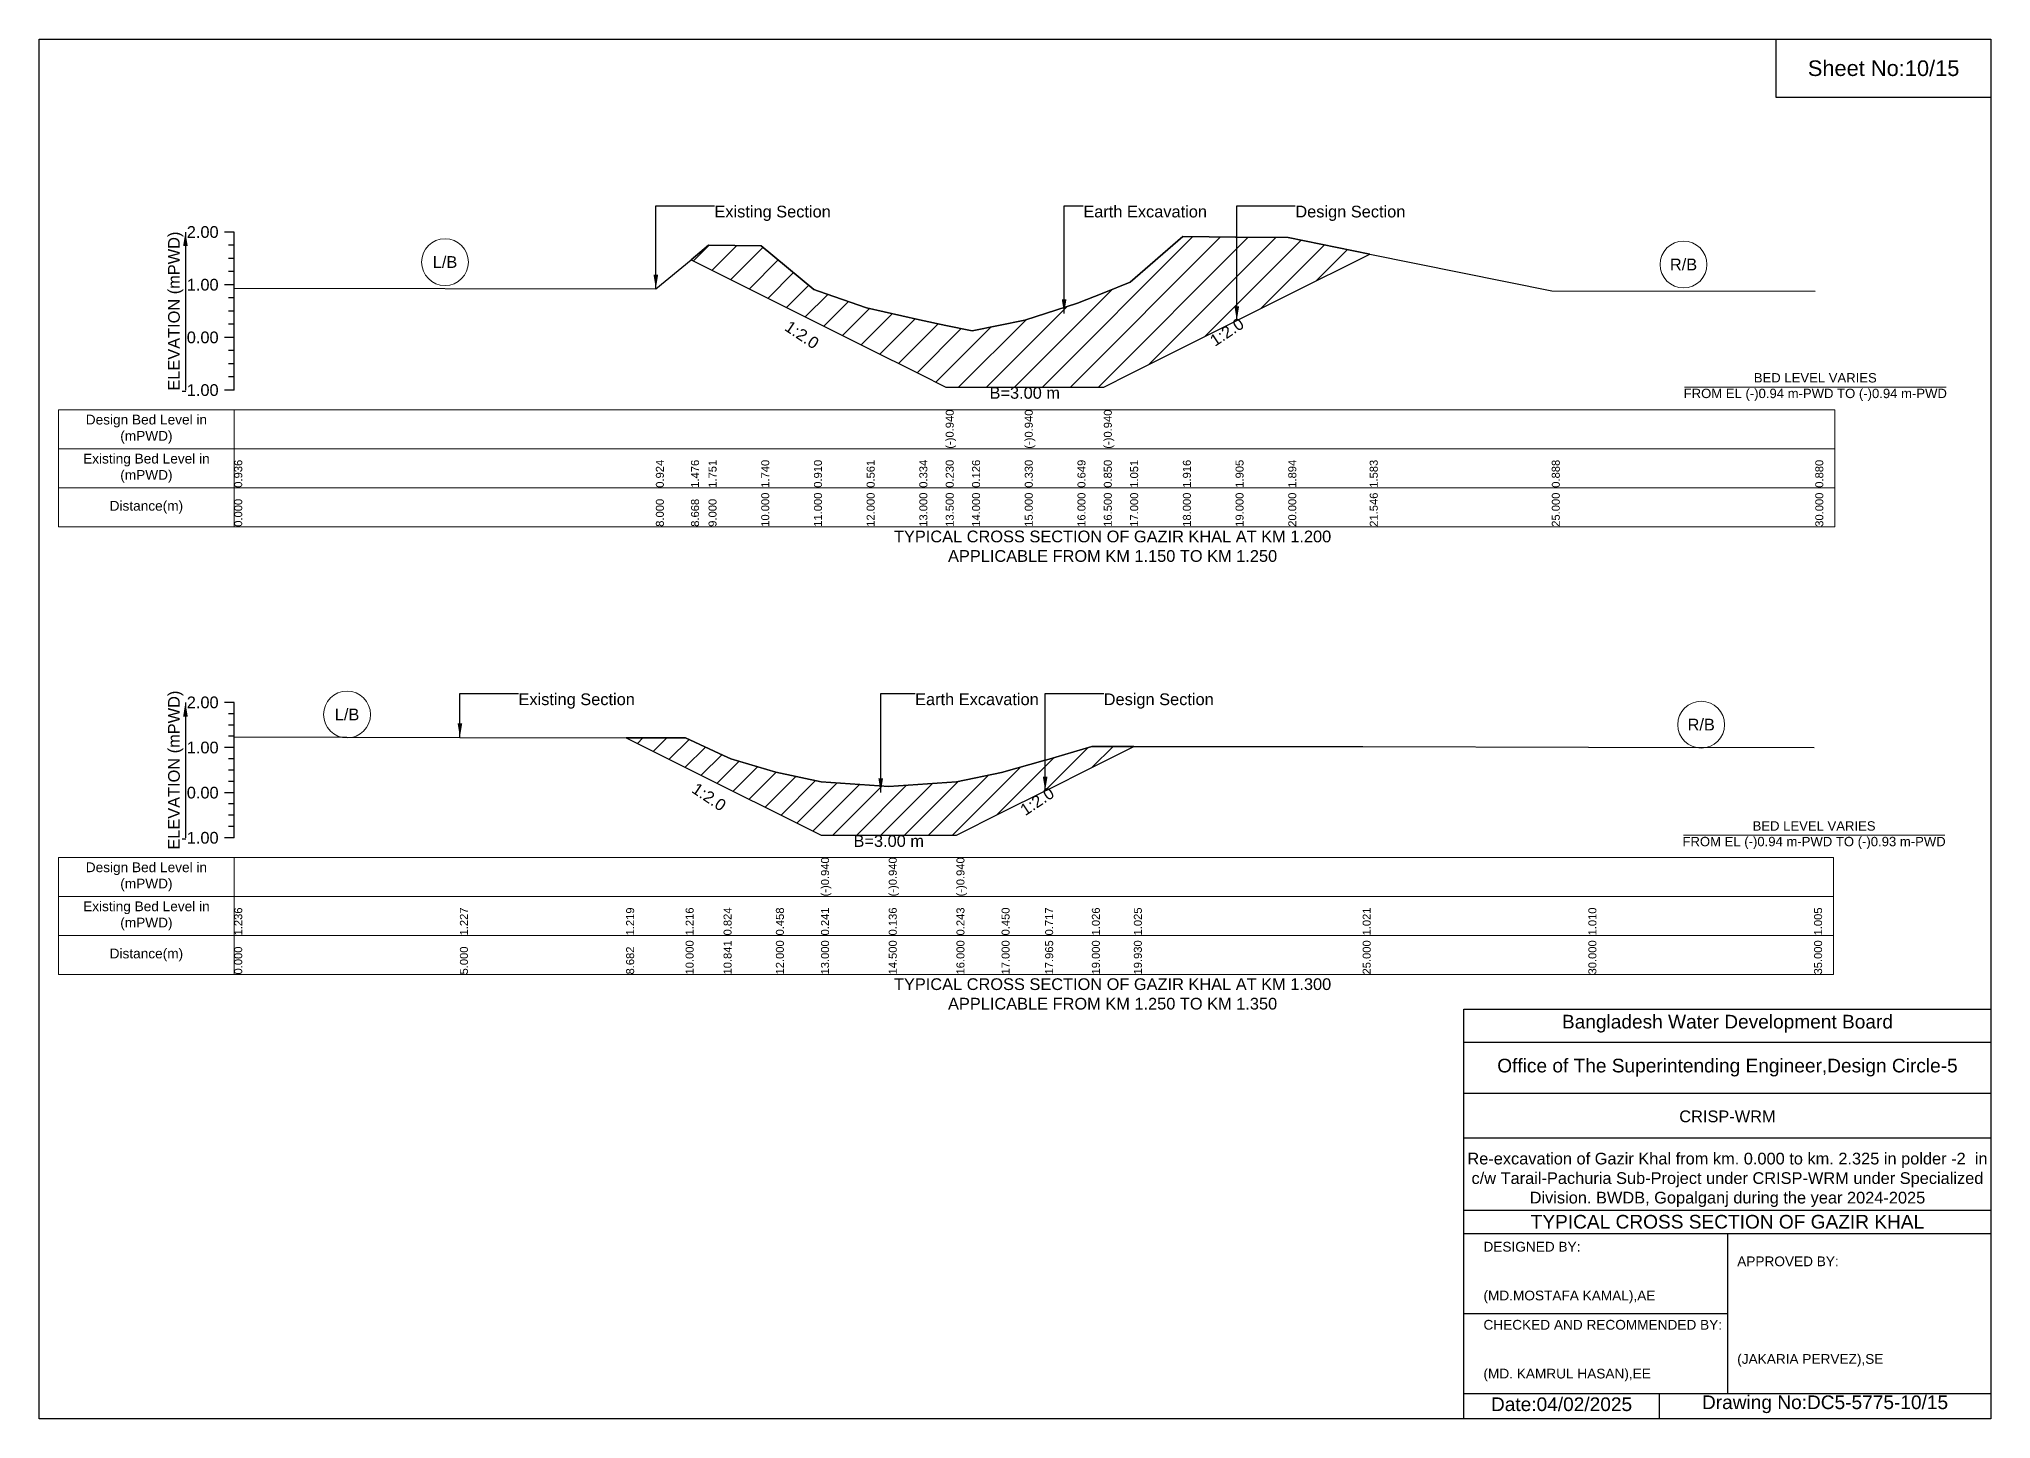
# Model space of a CAD drawing. Header units: inches. Extents: x 91000 to 258000, y -5656 to 9994.
# Drawn here: x 190000 to 198000, y -5656 to 0 of the extents above; entities that cross this region are included whole.
import ezdxf

# ---------------------------------------------------------------- set-up
doc = ezdxf.new("R2010")
doc.units = ezdxf.units.IN
doc.header["$LTSCALE"] = 7
doc.header["$MEASUREMENT"] = 0
for name, color, linetype, lineweight in [('Cross section Data Border', 7, 'Continuous', 9), ('Cross Section Labels', 7, 'Continuous', 9), ('Existing_Bed_Level for Xsection', 7, 'Continuous', 25)]:
    doc.layers.add(name, color=color, linetype=linetype, lineweight=lineweight)
doc.styles.get("Standard").update_dxf_attribs({"font": 'arial.ttf'})
doc.dimstyles.get("Standard").update_dxf_attribs({"dimtxt": 0.18, "dimasz": 0.18, "dimexe": 0.18, "dimexo": 0.0625, "dimgap": 0.09, "dimtad": 0, "dimtih": 1, "dimtoh": 1, "dimdec": 4, "dimzin": 0, "dimdsep": 46, "dimtxsty": 'Standard', "dimcen": 0.09, "dimadec": 0, "dimazin": 0, "dimtfac": 1, "dimtdec": 4, "dimtofl": 0, "dimtmove": 0, "dimatfit": 3, "dimfxl": 1, "dimtolj": 1, "dimtzin": 0, "dimarcsym": 0})

msp = doc.modelspace()

# ---------------------------------------------------------------- hatches: boundary and pattern name
at = {"layer": 'Existing_Bed_Level for Xsection'}
h = msp.add_hatch(dxfattribs=at)
h.set_pattern_fill('ANSI31', color=256, scale=648, style=0)
h.paths.add_polyline_path([(192672.2, -904.4), (192744, -940.3), (192960, -1048.3), (193176, -1156.3), (193194.1, -1165.3), (193392, -1264.3), (193608, -1372.3), (193716, -1426.3), (193824, -1426.3), (194040, -1426.3), (194256, -1426.3), (194364, -1426.3), (194472, -1372.3), (194688, -1264.3), (194904, -1156.3), (194909, -1153.8), (195120, -1048.3), (195453.9, -881.3), (195120, -814.1), (194909, -811.8), (194904, -811.7), (194688, -809.4), (194472, -996.2), (194364, -1039.6), (194256, -1083), (194040, -1151.9), (193824, -1196), (193716, -1173.5), (193608, -1151.1), (193392, -1102), (193194.1, -1033), (193176, -1026.7), (192960, -847.4), (192744, -845)])
h = msp.add_hatch(dxfattribs=at)
h.set_pattern_fill('ANSI31', color=256, scale=555, style=0)
h.paths.add_polyline_path([(192406.2, -2863.7), (192650, -2985.6), (192805.6, -3063.4), (192835, -3078.1), (193020, -3170.6), (193205, -3263.1), (193482.5, -3263.1), (193760, -3263.1), (193945, -3170.6), (194123.6, -3081.3), (194130, -3078.1), (194315, -2985.6), (194487.1, -2899.5), (194315, -2899.3), (194130, -2954.7), (194123.6, -2956.4), (193945, -3005.9), (193760, -3044.2), (193482.5, -3064), (193205, -3044.6), (193020, -3004.4), (192835, -2950.4), (192805.6, -2936.7), (192650, -2864.2)])

# ---------------------------------------------------------------- linework, layer by layer
for points in [[(190000, 0), (198000, 0), (198000, -5656), (190000, -5656)], [(197120, 0), (198000, 0), (198000, -240), (197120, -240)]]:
    msp.add_lwpolyline(points, close=True)
for points in [[(195840, -5656), (195840, -3976), (198000, -3976)], [(195840, -4112), (198000, -4112)], [(195840, -4320), (198000, -4320)], [(195840, -4504), (198000, -4504)], [(195840, -4800), (198000, -4800)], [(195840, -4896), (198000, -4896)], [(196920, -4896), (196920, -5552)], [(195840, -5224), (196920, -5224)], [(195840, -5552), (198000, -5552)], [(196640, -5552), (196640, -5656)]]:
    msp.add_lwpolyline(points)
at = {"layer": 'Cross section Data Border'}
for points in [[(190080, -1519.2), (197360, -1519.2), (197360, -1999.2), (190080, -1999.2)], [(190080, -3354.2), (197355, -3354.2), (197355, -3834.2), (190080, -3834.2)]]:
    msp.add_lwpolyline(points, close=True, dxfattribs=at)
for points in [[(190800, -1519.2), (190800, -1999.2)], [(190080, -1679.2), (197360, -1679.2)], [(190080, -1839.2), (197360, -1839.2)], [(190800, -3354.2), (190800, -3834.2)], [(190080, -3514.2), (197355, -3514.2)], [(190080, -3674.2), (197355, -3674.2)]]:
    msp.add_lwpolyline(points, dxfattribs=at)
at = {"layer": 'Cross Section Labels'}
for points in [[(196744.2, -1426.3), (197815.8, -1426.3)], [(196739.2, -3263.1), (197810.8, -3263.1)]]:
    msp.add_lwpolyline(points, dxfattribs=at)
for centre in [(191664, -914.3), (196740, -924.3), (191262.5, -2768.8), (196812.5, -2810.3)]:
    msp.add_circle(centre, 96, dxfattribs=at)
at = {"layer": 'Existing_Bed_Level for Xsection'}
for points in [[(190800, -791.2), (190760, -791.2)], [(190800, -1439.2), (190800, -1223.2), (190800, -1007.2), (190800, -791.2)], [(190800, -845.2), (190776, -845.2)], [(190800, -1021), (192528, -1023.6), (192672.2, -904.4), (192744, -845), (192960, -847.4), (193176, -1026.7), (193194.1, -1033), (193392, -1102), (193608, -1151.1), (193716, -1173.5), (193716, -1173.5), (193824, -1196), (194040, -1151.9), (194040, -1151.9), (194256, -1083), (194364, -1039.6), (194364, -1039.6), (194472, -996.2), (194688, -809.4), (194904, -811.7), (194909, -811.8), (195120, -814.1), (195453.9, -881.3), (196200, -1031.4), (197280, -1033.1)], [(190800, -899.2), (190776, -899.2)], [(190800, -953.2), (190776, -953.2)], [(190800, -1007.2), (190760, -1007.2)], [(190800, -1061.2), (190776, -1061.2)], [(190800, -1115.2), (190776, -1115.2)], [(190800, -1169.2), (190776, -1169.2)], [(190800, -1223.2), (190760, -1223.2)], [(190800, -1277.2), (190776, -1277.2)], [(190800, -1331.2), (190776, -1331.2)], [(190800, -1439.2), (190760, -1439.2)], [(190800, -1385.2), (190776, -1385.2)], [(190800, -2719.2), (190760, -2719.2)], [(190800, -3274.2), (190800, -3089.2), (190800, -2904.2), (190800, -2719.2)], [(190800, -2765.4), (190776, -2765.4)], [(190800, -2811.7), (190776, -2811.7)], [(190800, -2857.9), (190776, -2857.9)], [(190800, -2860.5), (191725, -2862.2), (192406.2, -2863.7), (192650, -2864.2), (192805.6, -2936.7), (192835, -2950.4), (193020, -3004.4), (193205, -3044.6), (193205, -3044.6), (193482.5, -3064), (193482.5, -3064), (193760, -3044.2), (193760, -3044.2), (193945, -3005.9), (194123.6, -2956.4), (194130, -2954.7), (194315, -2899.3), (194487.1, -2899.5), (195425, -2900.3), (196350, -2902.3), (197275, -2903.2)], [(190800, -2904.2), (190760, -2904.2)], [(190800, -2950.4), (190776, -2950.4)], [(190800, -2996.7), (190776, -2996.7)], [(190800, -3089.2), (190760, -3089.2)], [(190800, -3042.9), (190776, -3042.9)], [(190800, -3135.4), (190776, -3135.4)], [(190800, -3181.7), (190776, -3181.7)], [(190800, -3274.2), (190760, -3274.2)], [(190800, -3227.9), (190776, -3227.9)]]:
    msp.add_lwpolyline(points, dxfattribs=at)
for points in [[(192672.2, -904.4), (192744, -940.3), (192960, -1048.3), (193176, -1156.3), (193194.1, -1165.3), (193392, -1264.3), (193608, -1372.3), (193716, -1426.3), (193716, -1426.3), (193824, -1426.3), (194040, -1426.3), (194040, -1426.3), (194256, -1426.3), (194364, -1426.3), (194364, -1426.3), (194472, -1372.3), (194688, -1264.3), (194904, -1156.3), (194909, -1153.8), (195120, -1048.3), (195453.9, -881.3), (195120, -814.1), (194909, -811.8), (194904, -811.7), (194688, -809.4), (194472, -996.2), (194364, -1039.6), (194364, -1039.6), (194256, -1083), (194040, -1151.9), (194040, -1151.9), (193824, -1196), (193716, -1173.5), (193716, -1173.5), (193608, -1151.1), (193392, -1102), (193194.1, -1033), (193176, -1026.7), (192960, -847.4), (192744, -845)], [(192406.2, -2863.7), (192406.2, -2863.7), (192650, -2985.6), (192805.6, -3063.4), (192835, -3078.1), (193020, -3170.6), (193205, -3263.1), (193205, -3263.1), (193482.5, -3263.1), (193482.5, -3263.1), (193760, -3263.1), (193760, -3263.1), (193945, -3170.6), (194123.6, -3081.3), (194130, -3078.1), (194315, -2985.6), (194487.1, -2899.5), (194487.1, -2899.5), (194487.1, -2899.5), (194315, -2899.3), (194130, -2954.7), (194123.6, -2956.4), (193945, -3005.9), (193760, -3044.2), (193760, -3044.2), (193482.5, -3064), (193482.5, -3064), (193205, -3044.6), (193205, -3044.6), (193020, -3004.4), (192835, -2950.4), (192805.6, -2936.7), (192650, -2864.2), (192406.2, -2863.7)]]:
    msp.add_lwpolyline(points, close=True, dxfattribs=at)

# ---------------------------------------------------------------- texts
at = {"attachment_point": 5}
for s, insert, char_height in [('Sheet No:10/15', (197560, -120), 64), ('Bangladesh Water Development Board', (196920, -4036), 56), ('Office of The Superintending Engineer,Design Circle-5', (196920, -4216), 56)]:
    msp.add_mtext(s, dxfattribs=dict(at, insert=insert, char_height=char_height))
for s, insert, char_height, width, attachment_point in [('CRISP-WRM', (196920, -4416), 48, 2240, 5), ('Re-excavation of Gazir Khal from km. 0.000 to km. 2.325 in polder -2  in c/w Tarail-Pachuria Sub-Project under CRISP-WRM under Specialized Division. BWDB, Gopalganj during the year 2024-2025', (196920, -4676), 48, 2160, 5), ('TYPICAL CROSS SECTION OF GAZIR KHAL', (196920, -4848), 56, 2240, 5), ('DESIGNED BY:^J^J^J(MD.MOSTAFA KAMAL),AE', (195920, -5056), 40, 1120, 4), ('APPROVED BY:^J^J^J^J^J^J(JAKARIA PERVEZ),SE', (196960, -5216), 40, 1120, 4), ('CHECKED AND RECOMMENDED BY:^J^J^J(MD. KAMRUL HASAN),EE', (195920, -5376), 40, 1120, 4), ('Date:04/02/2025', (196240, -5596), 56, 1120, 5), ('Drawing No:DC5-5775-10/15', (197320, -5596), 56, 1760, 5)]:
    msp.add_mtext(s, dxfattribs=dict(insert=insert, char_height=char_height, width=width, attachment_point=attachment_point))
at = {"layer": 'Cross section Data Border', "char_height": 40, "width": 640, "attachment_point": 5}
for s, insert in [('Design Bed Level in (mPWD)', (190440, -1599.2)), ('Existing Bed Level in (mPWD)', (190440, -1759.2)), ('Distance(m)', (190440, -1919.2)), ('Design Bed Level in (mPWD)', (190440, -3434.2)), ('Existing Bed Level in (mPWD)', (190440, -3594.2)), ('Distance(m)', (190440, -3754.2))]:
    msp.add_mtext(s, dxfattribs=dict(at, insert=insert))
at = {"layer": 'Cross Section Labels'}
for s, insert, char_height, attachment_point in [('Existing Section', (192768, -683.2), 48, 1), ('Earth Excavation', (194280, -683.2), 48, 1), ('Design Section', (195149, -683.2), 48, 1), ('L/B', (191664, -914.3), 48, 5), ('R/B', (196740, -924.3), 48, 5), ('B=3.00 m', (194040, -1426.3), 48, 2), ('BED LEVEL VARIES ^JFROM EL (-)0.94 m-PWD TO (-)0.94 m-PWD', (197280, -1426.3), 38.4, 5), ('TYPICAL CROSS SECTION OF GAZIR KHAL AT KM 1.200^JAPPLICABLE FROM KM 1.150 TO KM 1.250', (194400, -2079.2), 48, 5), ('Existing Section', (191965, -2682.2), 48, 1), ('Earth Excavation', (193590.5, -2682.2), 48, 1), ('Design Section', (194363.6, -2682.2), 48, 1), ('L/B', (191262.5, -2768.8), 48, 5), ('R/B', (196812.5, -2810.3), 48, 5), ('B=3.00 m', (193482.5, -3263.1), 48, 2), ('BED LEVEL VARIES ^JFROM EL (-)0.94 m-PWD TO (-)0.93 m-PWD', (197275, -3263.1), 38.4, 5), ('TYPICAL CROSS SECTION OF GAZIR KHAL AT KM 1.300^JAPPLICABLE FROM KM 1.250 TO KM 1.350', (194400, -3914.2), 48, 5)]:
    msp.add_mtext(s, dxfattribs=dict(at, insert=insert, char_height=char_height, attachment_point=attachment_point))
at = {"layer": 'Cross Section Labels', "char_height": 48, "attachment_point": 2}
for insert, rotation in [((193140.1, -1192.3), 326.30993), ((194855, -1180.8), 33.69007), ((192759.4, -3086.5), 326.30993), ((194077.3, -3104.4), 33.69007)]:
    msp.add_mtext('1:2.0', dxfattribs=dict(at, insert=insert, rotation=rotation))
at = {"layer": 'Existing_Bed_Level for Xsection', "rotation": 90}
for s, insert, char_height, attachment_point in [('ELEVATION (mPWD)', (190560, -1115.2), 48, 5), ('(-)0.940', (193716, -1679.2), 32.8, 1), ('(-)0.940', (194040, -1679.2), 32.8, 1), ('(-)0.940', (194364, -1679.2), 32.8, 1), ('0.936', (190800, -1839.2), 32.8, 1), ('0.924', (192528, -1839.2), 32.8, 1), ('1.476', (192672.2, -1839.2), 32.8, 1), ('1.751', (192744, -1839.2), 32.8, 1), ('1.740', (192960, -1839.2), 32.8, 1), ('0.910', (193176, -1839.2), 32.8, 1), ('0.561', (193392, -1839.2), 32.8, 1), ('0.334', (193608, -1839.2), 32.8, 1), ('0.230', (193716, -1839.2), 32.8, 1), ('0.126', (193824, -1839.2), 32.8, 1), ('0.330', (194040, -1839.2), 32.8, 1), ('0.649', (194256, -1839.2), 32.8, 1), ('0.850', (194364, -1839.2), 32.8, 1), ('1.051', (194472, -1839.2), 32.8, 1), ('1.916', (194688, -1839.2), 32.8, 1), ('1.905', (194904, -1839.2), 32.8, 1), ('1.894', (195120, -1839.2), 32.8, 1), ('1.583', (195453.9, -1839.2), 32.8, 1), ('0.888', (196200, -1839.2), 32.8, 1), ('0.880', (197280, -1839.2), 32.8, 1), ('0.000', (190800, -1999.2), 32.8, 1), ('8.000', (192528, -1999.2), 32.8, 1), ('8.668', (192672.2, -1999.2), 32.8, 1), ('9.000', (192744, -1999.2), 32.8, 1), ('10.000', (192960, -1999.2), 32.8, 1), ('11.000', (193176, -1999.2), 32.8, 1), ('12.000', (193392, -1999.2), 32.8, 1), ('13.000', (193608, -1999.2), 32.8, 1), ('13.500', (193716, -1999.2), 32.8, 1), ('14.000', (193824, -1999.2), 32.8, 1), ('15.000', (194040, -1999.2), 32.8, 1), ('16.000', (194256, -1999.2), 32.8, 1), ('16.500', (194364, -1999.2), 32.8, 1), ('17.000', (194472, -1999.2), 32.8, 1), ('18.000', (194688, -1999.2), 32.8, 1), ('19.000', (194904, -1999.2), 32.8, 1), ('20.000', (195120, -1999.2), 32.8, 1), ('21.546', (195453.9, -1999.2), 32.8, 1), ('25.000', (196200, -1999.2), 32.8, 1), ('30.000', (197280, -1999.2), 32.8, 1), ('ELEVATION (mPWD)', (190560, -2996.7), 48, 5), ('(-)0.940', (193205, -3514.2), 32.8, 1), ('(-)0.940', (193482.5, -3514.2), 32.8, 1), ('(-)0.940', (193760, -3514.2), 32.8, 1), ('1.236', (190800, -3674.2), 32.8, 1), ('1.227', (191725, -3674.2), 32.8, 1), ('1.219', (192406.2, -3674.2), 32.8, 1), ('1.216', (192650, -3674.2), 32.8, 1), ('0.824', (192805.6, -3674.2), 32.8, 1), ('0.458', (193020, -3674.2), 32.8, 1), ('0.241', (193205, -3674.2), 32.8, 1), ('0.136', (193482.5, -3674.2), 32.8, 1), ('0.243', (193760, -3674.2), 32.8, 1), ('0.450', (193945, -3674.2), 32.8, 1), ('0.717', (194123.6, -3674.2), 32.8, 1), ('1.026', (194315, -3674.2), 32.8, 1), ('1.025', (194487.1, -3674.2), 32.8, 1), ('1.021', (195425, -3674.2), 32.8, 1), ('1.010', (196350, -3674.2), 32.8, 1), ('1.005', (197275, -3674.2), 32.8, 1), ('0.000', (190800, -3834.2), 32.8, 1), ('5.000', (191725, -3834.2), 32.8, 1), ('8.682', (192406.2, -3834.2), 32.8, 1), ('10.000', (192650, -3834.2), 32.8, 1), ('10.841', (192805.6, -3834.2), 32.8, 1), ('12.000', (193020, -3834.2), 32.8, 1), ('13.000', (193205, -3834.2), 32.8, 1), ('14.500', (193482.5, -3834.2), 32.8, 1), ('16.000', (193760, -3834.2), 32.8, 1), ('17.000', (193945, -3834.2), 32.8, 1), ('17.965', (194123.6, -3834.2), 32.8, 1), ('19.000', (194315, -3834.2), 32.8, 1), ('19.930', (194487.1, -3834.2), 32.8, 1), ('25.000', (195425, -3834.2), 32.8, 1), ('30.000', (196350, -3834.2), 32.8, 1), ('35.000', (197275, -3834.2), 32.8, 1)]:
    msp.add_mtext(s, dxfattribs=dict(at, insert=insert, char_height=char_height, attachment_point=attachment_point))
at = {"layer": 'Existing_Bed_Level for Xsection', "char_height": 48, "attachment_point": 6}
for s, insert in [('2.00', (190736, -791.2)), ('1.00', (190736, -1007.2)), ('0.00', (190736, -1223.2)), ('-1.00', (190736, -1439.2)), ('2.00', (190736, -2719.2)), ('1.00', (190736, -2904.2)), ('0.00', (190736, -3089.2)), ('-1.00', (190736, -3274.2))]:
    msp.add_mtext(s, dxfattribs=dict(at, insert=insert))

# ---------------------------------------------------------------- leaders
at = {"layer": 'Cross Section Labels', "annotation_type": 0, "has_hookline": 1, "hookline_direction": 0}
for points, text_width in [([(192528, -1023.6), (192528, -683.2), (192767.9, -683.2)], 467.2), ([(194201.3, -1124.4), (194201.3, -683.2), (194279.9, -683.2)], 497), ([(194909, -1153.8), (194909, -683.2), (195148.9, -683.2)], 441.2), ([(191725, -2862.2), (191725, -2682.2), (191964.9, -2682.2)], 467.2), ([(193449.6, -3088.2), (193449.6, -2682.2), (193590.4, -2682.2)], 497), ([(194123.6, -3081.3), (194123.6, -2682.2), (194363.5, -2682.2)], 441.2)]:
    msp.add_leader(points, dimstyle='Standard', override={"dimasz": 57.6}, dxfattribs=dict(at, text_width=text_width))
at = {"layer": 'Existing_Bed_Level for Xsection'}
for points in [[(190600, -791.2), (190600, -1439.2)], [(190600, -2719.2), (190600, -3274.2)]]:
    msp.add_leader(points, dimstyle='Standard', override={"dimasz": 57.6}, dxfattribs=at)

doc.saveas('drawing.dxf')
